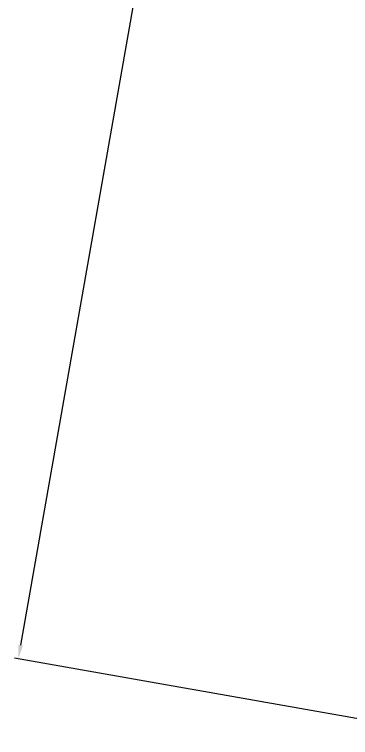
# Model space of a CAD drawing. Header units: millimetres. Extents: x -294 to 2792, y 5 to 1659.
# Drawn here: x 2187.2 to 2273.5, y 719 to 904.5 of the extents above; entities that cross this region are included whole.
import ezdxf

# ---------------------------------------------------------------- set-up
doc = ezdxf.new("R2010")
doc.units = ezdxf.units.MM
doc.layers.get('0').update_dxf_attribs({"lineweight": 18})
doc.styles.get("Standard").update_dxf_attribs({"font": 'txt.shx'})
doc.dimstyles.new('ISO-25', dxfattribs={"dimtxt": 2.5, "dimasz": 2.5, "dimexe": 1.25, "dimexo": 0.625, "dimtad": 1, "dimtxsty": 'Standard', "dimcen": 2.5, "dimdle": 5, "dimadec": 0, "dimazin": 0, "dimtfac": 1, "dimtmove": 0, "dimatfit": 3, "dimfxl": 1, "dimarcsym": 0})

# ---------------------------------------------------------------- blocks, each defined once
blk = doc.blocks.new('*X11')
for points in [[(2253.22, 1111.43), (2254.39, 1111.22), (2254.42, 1114.83)], [(2188.22, 742.81), (2189.39, 742.61), (2188.19, 739.21)]]:
    blk.add_hatch(color=0).paths.add_polyline_path(points, flags=0)
at = {"color": 0, "lineweight": -2}
for p, q in [((2368.15, 1094.78), (2253.44, 1115)), ((2253.8, 1111.33), (2221.93, 930.58)), ((2188.81, 742.71), (2220.68, 923.45)), ((2301.91, 719.16), (2187.2, 739.38))]:
    blk.add_line(p, q, dxfattribs=at)
at = {"color": 0, "insert": (2221.31, 927.02), "char_height": 3.5, "width": 23.5, "attachment_point": 5}
blk.add_mtext('381,42', dxfattribs=at)

msp = doc.modelspace()

# ---------------------------------------------------------------- dimensions: what is measured, and where the dimension line sits
at = {"color": 1}
dim = msp.add_linear_dim(base=(2254.422, 1114.829), p1=(2302.899, 718.982), p2=(2369.131, 1094.603), angle=80, dimstyle='ISO-25', override={"dimtxt": 3.5, "dimasz": 3.556, "dimexe": 1, "dimexo": 1, "dimgap": 1.524, "dimtih": 1, "dimtoh": 1, "dimzin": 0, "dimsah": 1, "dimdle": 7.112, "dimadec": 2, "dimtolj": 1, "dimtzin": 0}, dxfattribs=at)
dim.commit()
dim.dimension.update_dxf_attribs({"geometry": '*X11', "text_midpoint": (2221.306, 927.019)})

doc.saveas('drawing.dxf')
